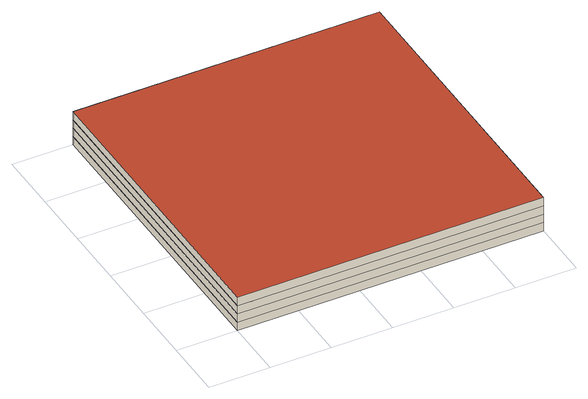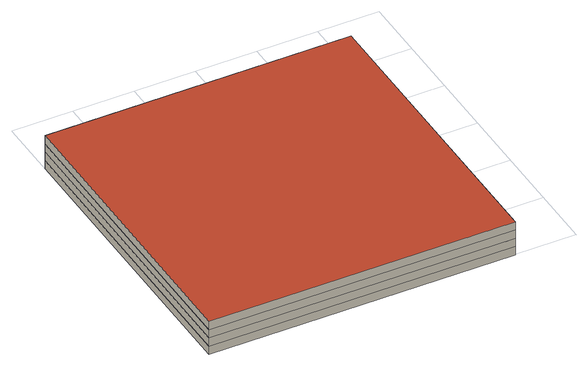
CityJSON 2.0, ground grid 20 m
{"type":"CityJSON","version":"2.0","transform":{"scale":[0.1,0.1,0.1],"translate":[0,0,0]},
"CityObjects":{
"building1":{"type":"Building","attributes":{"function":"Residential","usage":"Apartments","name":"Main Building"},"children":["building1-1","building1-2","building1-3"],"geometry":[{"type":"Solid","lod":"3","boundaries":[[[[0,1,2,3]],[[4,5,6,7]],[[0,1,5,4]],[[1,2,6,5]],[[2,3,7,6]],[[3,0,4,7]]]],"semantics":{"surfaces":[{"type":"GroundSurface"},{"type":"RoofSurface"},{"type":"WallSurface"}],"values":[[0,1,2,2,2,2]]}}]},
"building1-1":{"type":"BuildingPart","attributes":{"storey":1,"units":4},"parents":["building1"],"geometry":[{"type":"Solid","lod":"3","boundaries":[[[[4,5,6,7]],[[8,9,10,11]],[[4,5,9,8]],[[5,6,10,9]],[[6,7,11,10]],[[7,4,8,11]]]],"semantics":{"surfaces":[{"type":"GroundSurface"},{"type":"RoofSurface"},{"type":"WallSurface"}],"values":[[0,1,2,2,2,2]]}}]},
"building1-2":{"type":"BuildingPart","attributes":{"storey":2,"units":4},"parents":["building1"],"geometry":[{"type":"Solid","lod":"3","boundaries":[[[[8,9,10,11]],[[12,13,14,15]],[[8,9,13,12]],[[9,10,14,13]],[[10,11,15,14]],[[11,8,12,15]]]],"semantics":{"surfaces":[{"type":"GroundSurface"},{"type":"RoofSurface"},{"type":"WallSurface"}],"values":[[0,1,2,2,2,2]]}}]},
"building1-3":{"type":"BuildingPart","attributes":{"storey":3,"units":4},"parents":["building1"],"geometry":[{"type":"Solid","lod":"3","boundaries":[[[[12,13,14,15]],[[16,17,18,19]],[[12,13,17,16]],[[13,14,18,17]],[[14,15,19,18]],[[15,12,16,19]]]],"semantics":{"surfaces":[{"type":"GroundSurface"},{"type":"RoofSurface"},{"type":"WallSurface"}],"values":[[0,1,2,2,2,2]]}}]}
},
"vertices":[
[0,0,0],[1000,0,0],[1000,1000,0],[0,1000,0],[0,0,30],[1000,0,30],[1000,1000,30],[0,1000,30],
[0,0,60],[1000,0,60],[1000,1000,60],[0,1000,60],
[0,0,90],[1000,0,90],[1000,1000,90],[0,1000,90],
[0,0,120],[1000,0,120],[1000,1000,120],[0,1000,120]
]}
